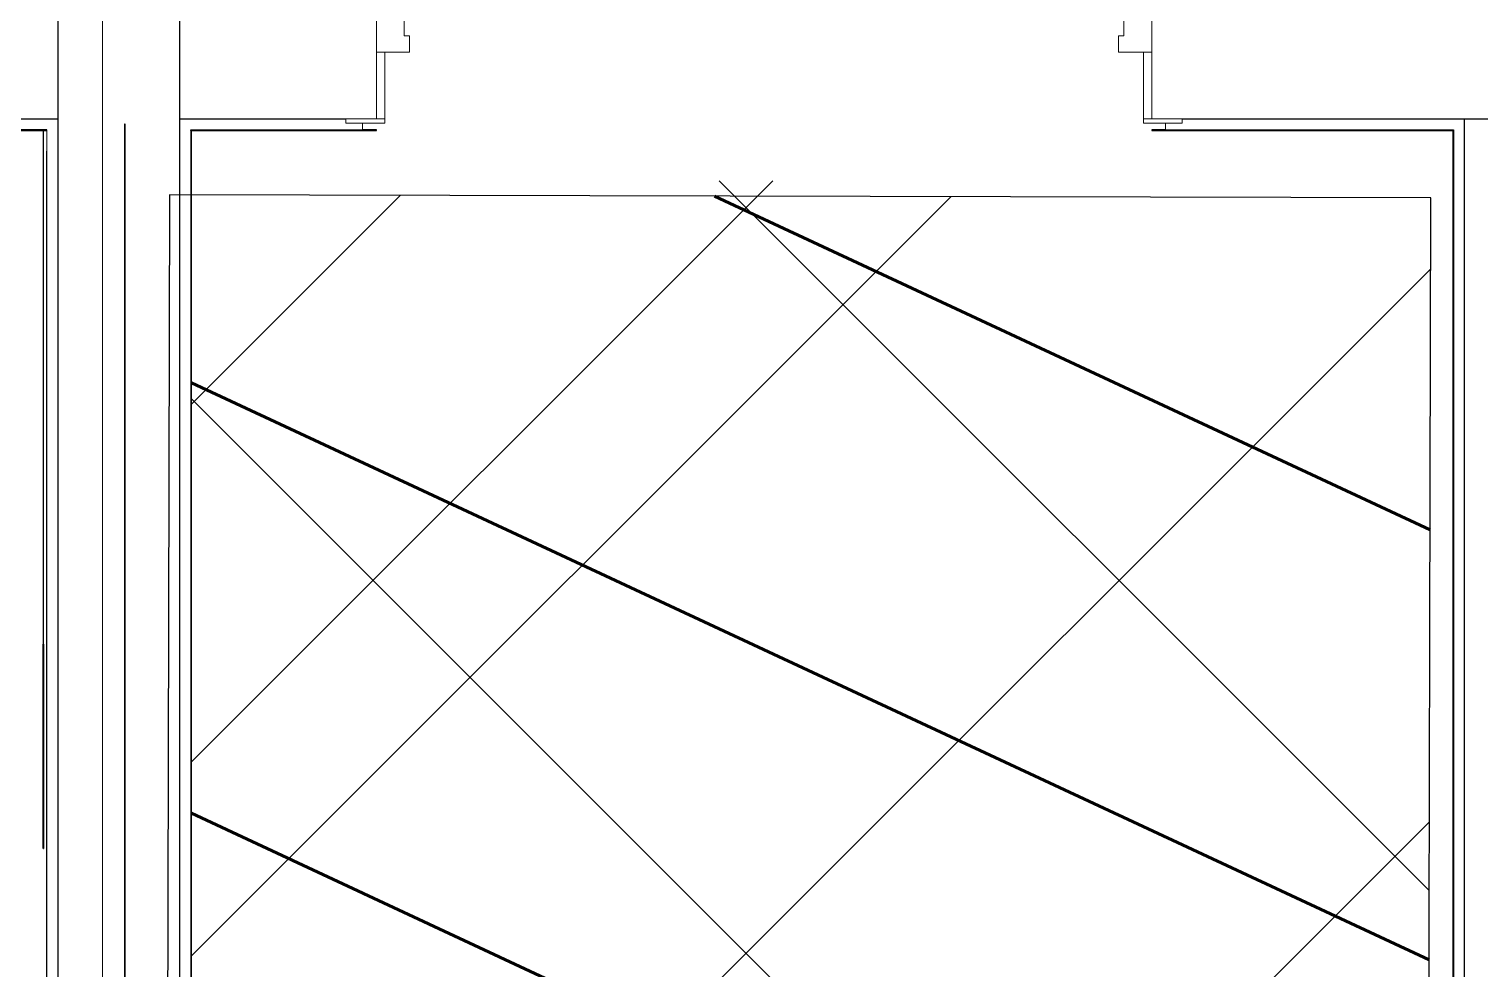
# Model space of a CAD drawing. Header units: millimetres. Extents: x -164500 to 426394, y -23753 to 102118.
# Drawn here: x 107142 to 109763, y 8728 to 10426 of the extents above; entities that cross this region are included whole.
import ezdxf

# ---------------------------------------------------------------- set-up
doc = ezdxf.new("R2010")
doc.units = ezdxf.units.MM
for name, color, linetype, lineweight in [('0) шлифовка', 5, 'Continuous', 60), ('5.2) Л-1 Линолеум', 100, 'Continuous', 30), ('A-FLOR', 7, 'Continuous', 9), ('A-GENM-3', 7, 'Continuous', 5), ('Оси', 7, 'Continuous', 9)]:
    doc.layers.add(name, color=color, linetype=linetype, lineweight=lineweight)
doc.layers.add('2) защита вин плитк', color=6, linetype='Continuous')
doc.layers.add('3.2.1) Нал-ой пол 4 вып', color=3, linetype='Continuous')
doc.layers.add('A-DOOR-1', color=7, linetype='Continuous', lineweight=5, true_color=0xc0c0c0)
doc.layers.add('A-DOOR-FRAM-1', color=7, linetype='Continuous', lineweight=5, true_color=0xc0c0c0)

# ---------------------------------------------------------------- blocks, each defined once
blk = doc.blocks.new('110_Дверь_СКБ_2Ст - Д-2а_л_ Из коридора на лестницу-32216062-Объем проектирования 1 этажа')
at = {"layer": 'A-DOOR-1'}
for p, q in [((662.5, 1000), (612.5, 1000)), ((612.5, 1000), (612.5, 100)), ((662.5, 100), (662.5, 1000)), ((-637.5, 500), (-637.5, 100)), ((-587.5, 500), (-637.5, 500)), ((-587.5, 100), (-587.5, 500)), ((-637.5, 100), (-587.5, 100)), ((612.5, 100), (662.5, 100))]:
    blk.add_line(p, q, dxfattribs=at)
for centre, radius, start, end in [((662.5, 100), 900, 90, 180), ((-637.5, 100), 400, 360, 90)]:
    blk.add_arc(centre, radius, start, end, dxfattribs=at)
at = {"layer": 'A-DOOR-FRAM-1'}
for p, q in [((-672.5, 108), (-742.5, 108)), ((-742.5, 108), (-742.5, 100)), ((-672.5, 100), (-672.5, 108)), ((767.5, 108), (697.5, 108)), ((697.5, 108), (697.5, 100)), ((767.5, 100), (767.5, 108)), ((-742.5, 100), (-672.5, 100)), ((-637.5, 100), (-687.5, 100)), ((-687.5, 100), (-687.5, 20)), ((-637.5, 50), (-637.5, 100)), ((662.5, 100), (662.5, 50)), ((712.5, 100), (662.5, 100)), ((697.5, 100), (767.5, 100)), ((712.5, 20), (712.5, 100)), ((-627.5, 50), (-637.5, 50)), ((-627.5, 20), (-627.5, 50)), ((662.5, 50), (652.5, 50)), ((652.5, 50), (652.5, 20)), ((-687.5, 20), (-627.5, 20)), ((-672.5, 20), (-687.5, 20)), ((-687.5, 20), (-687.5, -100)), ((-672.5, -100), (-672.5, 20)), ((652.5, 20), (712.5, 20)), ((712.5, 20), (697.5, 20)), ((697.5, 20), (697.5, -100)), ((712.5, -100), (712.5, 20)), ((-672.5, -100), (-742.5, -100)), ((-742.5, -100), (-742.5, -108)), ((-687.5, -100), (-672.5, -100)), ((-672.5, -108), (-672.5, -100)), ((697.5, -100), (712.5, -100)), ((767.5, -100), (697.5, -100)), ((697.5, -100), (697.5, -108)), ((767.5, -108), (767.5, -100)), ((-742.5, -108), (-672.5, -108)), ((697.5, -108), (767.5, -108))]:
    blk.add_line(p, q, dxfattribs=at)
blk = doc.blocks.new('Рисунок_горы - Рисунок_горы-31934381-Объем проектирования 1 этажа')
at = {"layer": 'A-GENM-3'}
for p, q in [((107109, 10336.9), (107109, 10341.4)), ((107109, 10341.4), (107109, 6202.7)), ((107109, 10341.4), (107109, 10336.9)), ((107109, 9872.7), (107109, 10337.6)), ((107109, 10337.6), (107109, 10337.2)), ((107109, 10336.9), (107109, 10337.5)), ((107109, 10319.6), (107109, 10274.5)), ((107109, 10274.8), (107109, 10274.5)), ((107109, 10274.5), (107109, 10274.8)), ((107109, 10274.5), (107109, 10092.4)), ((107109, 10131.7), (107109, 10163.4)), ((107109, 10163.4), (107109, 10131.7)), ((107109, 10060.5), (107109, 10116.4)), ((107109, 10116.4), (107109, 10060.5)), ((107109, 10092.4), (107109, 9922.3)), ((107109, 9922.3), (107109, 9875.8)), ((107109, 9875.8), (107109, 9872.7)), ((107109, 9469.7), (107109, 9583.7)), ((107109, 9583.7), (107109, 9469.7)), ((107109, 9053.7), (107109, 9094.1)), ((107109, 9094.1), (107109, 9053.7))]:
    blk.add_line(p, q, dxfattribs=at)
for points, knots in [([(107109, 10337.5), (107109, 10337.5), (107109, 10329.2), (107109, 10324.1), (107109, 10319.6)], [0.09352518, 0.09352518, 0.09352518, 0.09352518, 0.09352519, 0.100719424, 0.100719424, 0.100719424, 0.100719424]), ([(107109, 10337.2), (107109, 10337.2), (107109, 10322.4), (107109, 10312.8), (107109, 10294.4)], [0.24444444, 0.24444444, 0.24444444, 0.24444444, 0.24444445, 0.26666667, 0.26666667, 0.26666667, 0.26666667]), ([(107109, 10312.9), (107109, 10312.9), (107109, 10320.3), (107109, 10331.2), (107109, 10336.9)], [0.28888889, 0.28888889, 0.28888889, 0.28888889, 0.2888889, 0.31111111, 0.31111111, 0.31111111, 0.31111111]), ([(107109, 10294.4), (107109, 10294.4), (107109, 10300.2), (107109, 10305.8), (107109, 10312.9)], [0.26666667, 0.26666667, 0.26666667, 0.26666667, 0.26666668, 0.28888889, 0.28888889, 0.28888889, 0.28888889]), ([(107109, 10163.4), (107109, 10163.4), (107109, 10180.7), (107109, 10262.3), (107109, 10274.8)], [0.8, 0.8, 0.8, 0.8, 0.80000001, 0.86666667, 0.86666667, 0.86666667, 0.86666667]), ([(107109, 10274.8), (107109, 10274.8), (107109, 10262.3), (107109, 10180.7), (107109, 10163.4)], [0.115107914, 0.115107914, 0.115107914, 0.115107914, 0.115107924, 0.122302158, 0.122302158, 0.122302158, 0.122302158]), ([(107109, 10116.4), (107109, 10116.4), (107109, 10122.2), (107109, 10126.7), (107109, 10131.7)], [0.66666667, 0.66666667, 0.66666667, 0.66666667, 0.66666668, 0.73333333, 0.73333333, 0.73333333, 0.73333333]), ([(107109, 10131.7), (107109, 10131.7), (107109, 10126.7), (107109, 10122.2), (107109, 10116.4)], [0.129496403, 0.129496403, 0.129496403, 0.129496403, 0.129496413, 0.136690647, 0.136690647, 0.136690647, 0.136690647]), ([(107109, 10092.4), (107109, 10092.4), (107109, 10032), (107109, 9812.1), (107109, 9757.7)], [0.06666667, 0.06666667, 0.06666667, 0.06666667, 0.06666668, 0.13333333, 0.13333333, 0.13333333, 0.13333333]), ([(107109, 9757.7), (107109, 9757.7), (107109, 9812.1), (107109, 10032), (107109, 10092.4)], [0.15555556, 0.15555556, 0.15555556, 0.15555556, 0.15555557, 0.17777778, 0.17777778, 0.17777778, 0.17777778]), ([(107109, 10060.5), (107109, 10060.5), (107109, 10054.9), (107109, 10049.5), (107109, 10044.1)], [0.1438848921, 0.1438848921, 0.1438848921, 0.1438848921, 0.1438849021, 0.1445141984, 0.1445141984, 0.1445141984, 0.1445141984]), ([(107109, 9757.7), (107109, 9757.7), (107109, 9704.1), (107109, 9654.4), (107109, 9607.5)], [0.13333333, 0.13333333, 0.13333333, 0.13333333, 0.13333334, 0.2, 0.2, 0.2, 0.2]), ([(107109, 9607.5), (107109, 9607.5), (107109, 9654.4), (107109, 9704.1), (107109, 9757.7)], [0.13333333, 0.13333333, 0.13333333, 0.13333333, 0.13333334, 0.15555556, 0.15555556, 0.15555556, 0.15555556]), ([(107109, 9583.7), (107109, 9583.7), (107109, 9652.7), (107109, 9687.2), (107109, 9716.8)], [0.33333333, 0.33333333, 0.33333333, 0.33333333, 0.33333334, 0.36812579, 0.36812579, 0.36812579, 0.36812579]), ([(107109, 9607.5), (107109, 9607.5), (107109, 9579.9), (107109, 9480.9), (107109, 9469.7)], [0.2, 0.2, 0.2, 0.2, 0.20000001, 0.26666667, 0.26666667, 0.26666667, 0.26666667]), ([(107109, 9469.7), (107109, 9469.7), (107109, 9480.9), (107109, 9579.9), (107109, 9607.5)], [0.11111111, 0.11111111, 0.11111111, 0.11111111, 0.11111112, 0.13333333, 0.13333333, 0.13333333, 0.13333333]), ([(107109, 9469.7), (107109, 9469.7), (107109, 9455.5), (107109, 9349), (107109, 9347)], [0.179856115, 0.179856115, 0.179856115, 0.179856115, 0.179856125, 0.18700164, 0.18700164, 0.18700164, 0.18700164]), ([(107109, 9347), (107109, 9347), (107109, 9337.3), (107109, 9334.5), (107109, 9333.3)], [0.18705036, 0.18705036, 0.18705036, 0.18705036, 0.18705037, 0.189778514, 0.189778514, 0.189778514, 0.189778514]), ([(107109, 9315.5), (107109, 9315.5), (107109, 9325), (107109, 9328.8), (107109, 9330.6)], [0.066666667, 0.066666667, 0.066666667, 0.066666667, 0.066666677, 0.074049028, 0.074049028, 0.074049028, 0.074049028]), ([(107109, 9094.1), (107109, 9094.1), (107109, 9125.5), (107109, 9292.7), (107109, 9315.5)], [0.04444444, 0.04444444, 0.04444444, 0.04444444, 0.04444445, 0.06666667, 0.06666667, 0.06666667, 0.06666667]), ([(107109, 9315.5), (107109, 9315.5), (107109, 9292.7), (107109, 9125.5), (107109, 9094.1)], [0.194244604, 0.194244604, 0.194244604, 0.194244604, 0.194244614, 0.201438849, 0.201438849, 0.201438849, 0.201438849])]:
    blk.add_open_spline(points, degree=3, knots=knots, dxfattribs=at)
for points in [[(107109, 10044.1), (107109, 10049.5), (107109, 10054.9), (107109, 10060.5)], [(107109, 9716.8), (107109, 9687.2), (107109, 9652.7), (107109, 9583.7)], [(107109, 9347), (107109, 9347.9), (107109, 9455.4), (107109, 9469.7)], [(107109, 9334.3), (107109, 9335.9), (107109, 9339.2), (107109, 9347)], [(107109, 9331.6), (107109, 9330.3), (107109, 9327.2), (107109, 9315.5)]]:
    blk.add_open_spline(points, degree=3, dxfattribs=at)

msp = doc.modelspace()

# ---------------------------------------------------------------- hatches: boundary and pattern name
at = {"layer": '0) шлифовка', "true_color": 0x2776bb}
h = msp.add_hatch(dxfattribs=at)
h.set_pattern_fill('ANSI31', color=152, scale=222, angle=110)
h.paths.add_polyline_path([(109674.038, 10121.05), (107435.702, 10126.305), (107435.702, 2344.938), (107858.702, 2344.938), (107858.702, 2351.938), (107928.702, 2351.938), (107973.702, 2343.938), (107973.702, 2313.938), (107963.702, 2263.938), (107928.702, 2263.938), (107928.702, 2255.938), (107858.702, 2255.938), (107515.702, 2262.938), (107515.702, 2228.095), (109613.702, 2223.17), (109613.702, 2262.938), (109368.702, 2262.938), (109368.702, 2255.938), (109298.702, 2255.938), (109263.702, 2263.938), (109263.702, 2313.938), (109253.702, 2313.938), (109253.702, 2343.938), (109298.702, 2343.938), (109298.702, 2351.938), (109368.702, 2351.938), (109655.787, 2346.13)])
at = {"layer": '2) защита вин плитк'}
h = msp.add_hatch(dxfattribs=at)
h.set_pattern_fill('ANSI31', color=256, scale=222)
h.paths.add_polyline_path([(109674.038, 10121.05), (107435.702, 10126.305), (107435.702, 2344.938), (107858.702, 2344.938), (107858.702, 2351.938), (107928.702, 2351.938), (107973.702, 2343.938), (107973.702, 2313.938), (107963.702, 2263.938), (107928.702, 2263.938), (107928.702, 2255.938), (107858.702, 2255.938), (107515.702, 2262.938), (107515.702, 2228.095), (109613.702, 2223.17), (109613.702, 2262.938), (109368.702, 2262.938), (109368.702, 2255.938), (109298.702, 2255.938), (109263.702, 2263.938), (109263.702, 2313.938), (109253.702, 2313.938), (109253.702, 2343.938), (109298.702, 2343.938), (109298.702, 2351.938), (109368.702, 2351.938), (109655.787, 2346.13)])
at = {"layer": '3.2.1) Нал-ой пол 4 вып'}
h = msp.add_hatch(dxfattribs=at)
h.set_pattern_fill('ANSI31', color=256, scale=300)
h.paths.add_polyline_path([(109674.038, 10148.887), (107435.702, 10154.141), (107435.702, 2372.774), (107858.702, 2372.774), (107858.702, 2379.774), (107928.702, 2379.774), (107973.702, 2371.774), (107973.702, 2341.774), (107963.702, 2291.774), (107928.702, 2291.774), (107928.702, 2283.774), (107858.702, 2283.774), (107515.702, 2290.774), (107515.702, 2255.932), (109613.702, 2251.007), (109613.702, 2290.774), (109368.702, 2290.774), (109368.702, 2283.774), (109298.702, 2283.774), (109263.702, 2291.774), (109263.702, 2341.774), (109253.702, 2341.774), (109253.702, 2371.774), (109298.702, 2371.774), (109298.702, 2379.774), (109368.702, 2379.774), (109655.787, 2373.966)])
at = {"layer": '5.2) Л-1 Линолеум'}
h = msp.add_hatch(dxfattribs=at)
h.set_pattern_fill('ANSI37', color=256, scale=300)
h.paths.add_polyline_path([(109674.038, 10148.887), (107435.702, 10154.141), (107435.702, 2372.774), (107858.702, 2372.774), (107858.702, 2379.774), (107928.702, 2379.774), (107973.702, 2371.774), (107973.702, 2341.774), (107963.702, 2291.774), (107928.702, 2291.774), (107928.702, 2283.774), (107858.702, 2283.774), (107515.702, 2290.774), (107515.702, 2255.932), (109613.702, 2251.007), (109613.702, 2290.774), (109368.702, 2290.774), (109368.702, 2283.774), (109298.702, 2283.774), (109263.702, 2291.774), (109263.702, 2341.774), (109253.702, 2341.774), (109253.702, 2371.774), (109298.702, 2371.774), (109298.702, 2379.774), (109368.702, 2379.774), (109655.787, 2373.966)])

# ---------------------------------------------------------------- linework, layer by layer
for p, q in [((107194.702, 13.938), (107194.702, 10463.938)), ((107414.702, 2263.938), (107414.702, 10463.938)), ((105189.702, 10263.938), (107194.702, 10263.938)), ((107314.702, 10253.938), (107314.702, 24.438)), ((107315.702, 10253.938), (107314.702, 10253.938)), ((107315.702, 24.438), (107315.702, 10253.938)), ((107414.702, 10263.938), (107714.702, 10263.938)), ((109224.702, 10263.938), (110194.702, 10263.938)), ((109734.702, 4973.938), (109734.702, 10263.938)), ((105159.702, 10242.938), (107167.669, 10242.938)), ((107174.202, 10243.938), (107021.197, 10243.938)), ((107167.669, 10242.938), (107167.669, 9314.487)), ((107168.669, 10242.938), (107174.202, 10242.938)), ((107168.669, 9314.487), (107168.669, 10242.938)), ((107174.202, 10243.938), (107174.702, 10243.938)), ((107174.202, 10242.938), (107174.202, 10243.938)), ((107434.702, 10242.938), (107434.702, 10243.938)), ((107435.702, 10242.938), (107769.702, 10242.938)), ((107435.702, 2344.938), (107435.702, 10242.938)), ((107769.702, 10243.938), (107744.702, 10243.938)), ((107769.702, 10242.938), (107769.702, 10243.938)), ((109194.702, 10243.938), (109169.702, 10243.938)), ((109169.702, 10243.938), (109169.702, 10242.938)), ((109169.702, 10242.938), (109713.702, 10242.938)), ((109713.702, 10243.938), (109714.702, 10243.938)), ((109713.702, 10242.938), (109713.702, 4943.938)), ((109714.702, 10243.938), (109714.702, 4943.938)), ((107167.669, 9314.487), (107168.669, 9314.487)), ((107173.702, 9317.195), (107173.702, 8581.564)), ((107174.702, 9317.195), (107173.702, 9317.195)), ((107173.702, 9106.424), (107174.702, 9106.424)), ((107174.702, 9086.424), (107173.702, 9086.424)), ((107173.702, 8966.424), (107174.702, 8966.424)), ((107167.669, 8945.543), (107168.669, 8945.543)), ((107174.702, 8946.424), (107173.702, 8946.424)), ((107173.702, 8946.064), (107174.702, 8946.064)), ((107174.702, 8921.564), (107173.702, 8921.564)), ((107173.702, 8901.564), (107174.702, 8901.564)), ((107173.702, 8781.564), (107174.702, 8781.564)), ((107174.702, 8761.564), (107173.702, 8761.564))]:
    msp.add_line(p, q)
at = {"flags": 128}
msp.add_lwpolyline([(109655.498, 2223.072), (109674.038, 10121.05), (107396.044, 10126.398), (107377.504, 2228.42)], close=True, dxfattribs=at)
for points in [[(107167.669, 8945.543), (107167.669, 9052.994), (107167.669, 9175.976), (107167.669, 9314.487)], [(107168.669, 9314.487), (107168.669, 9175.976), (107168.669, 9052.994), (107168.669, 8945.543)], [(107173.702, 9317.195), (107173.702, 9164.214), (107173.702, 9040.504), (107173.702, 8946.064)]]:
    msp.add_open_spline(points, degree=3)
at = {"layer": 'A-FLOR'}
for p, q in [((107744.702, 10243.938), (107744.702, 10255.938)), ((109194.702, 10255.938), (109194.702, 10243.938)), ((107174.702, 10243.938), (107174.702, 33.938)), ((107434.702, 10243.938), (107744.702, 10243.938)), ((107434.702, 2420.938), (107434.702, 10242.938)), ((109194.702, 10243.938), (109713.702, 10243.938)), ((109714.702, 4868.938), (109714.702, 10243.938))]:
    msp.add_line(p, q, dxfattribs=at)
at = {"layer": 'Оси'}
msp.add_lwpolyline([(107274.702, -2042.321), (107274.702, 2957.679), (107274.702, 16892.225), (107274.702, 21892.225)], dxfattribs=at)

# ---------------------------------------------------------------- block references
for name, p in [('110_Дверь_СКБ_2Ст - Д-2а_л_ Из коридора на лестницу-32216062-Объем проектирования 1 этажа', (108457.202, 10363.938)), ('Рисунок_горы - Рисунок_горы-31934381-Объем проектирования 1 этажа', (64.702, -136.062))]:
    msp.add_blockref(name, p)

doc.saveas('drawing.dxf')
